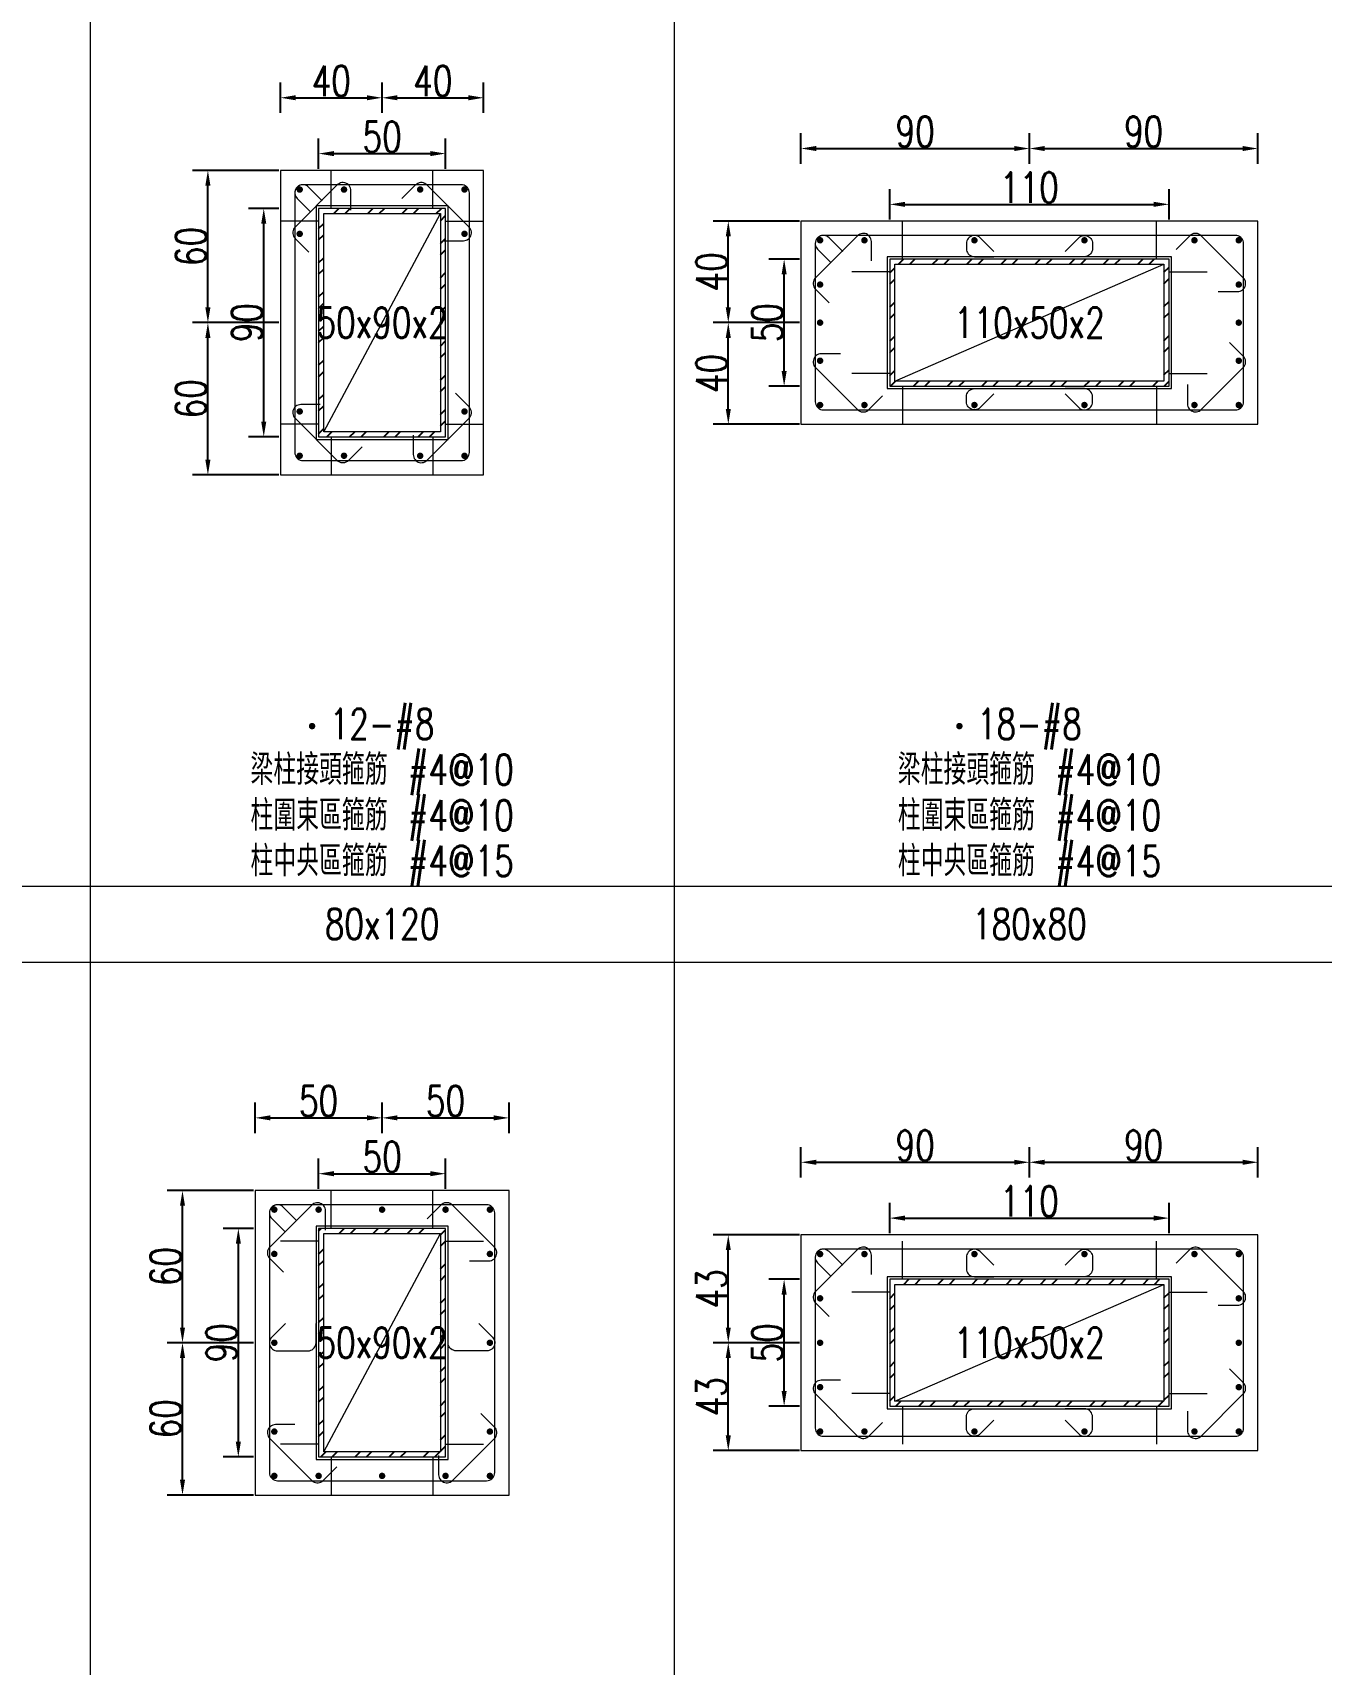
# Model space of a CAD drawing. Header units: millimetres. Extents: x 0 to 3905, y 0 to 8880.
# Drawn here: x 1427 to 1935, y 7763 to 8406 of the extents above; entities that cross this region are included whole.
import ezdxf
from ezdxf.enums import TextEntityAlignment as Align

# ---------------------------------------------------------------- set-up
doc = ezdxf.new("R2010")
doc.units = ezdxf.units.MM
doc.layers.get('DEFPOINTS').update_dxf_attribs({"color": 3})
for name, color, linetype in [('Hatch線', 6, 'Continuous'), ('主筋斷面', 2, 'Continuous'), ('文字-主筋根數', 7, 'Continuous'), ('文字-剪力筋 中央區', 7, 'Continuous'), ('文字-剪力筋-BC', 7, 'Continuous'), ('文字-剪力筋-圍束區', 7, 'Continuous'), ('文字-斷面尺寸', 7, 'Continuous'), ('文字-輔助字', 7, 'Continuous'), ('柱斷面線', 4, 'Continuous'), ('標註字', 4, 'Continuous'), ('箍筋線', 1, 'Continuous'), ('網格線', 7, 'Continuous'), ('鋼柱', 11, 'Continuous')]:
    doc.layers.add(name, color=color, linetype=linetype)
doc.styles.add('note', font='txt.shx', dxfattribs={"width": 0.75, "height": 12})
doc.styles.add('txt', font='txt.shx', dxfattribs={"height": 0.2, "bigfont": 'chineset.shx'})
doc.dimstyles.new('RCAD_DIM', dxfattribs={"dimtxt": 12, "dimasz": 6, "dimexe": 6, "dimexo": 0.625, "dimtad": 1, "dimdec": 0, "dimdsep": 46, "dimtxsty": 'note', "dimcen": 2.5, "dimclrd": 256, "dimclre": 256, "dimclrt": 256, "dimadec": 0, "dimazin": 0, "dimtfac": 1, "dimtmove": 0, "dimatfit": 3, "dimfxl": 0, "dimtolj": 1, "dimarcsym": 0})

# ---------------------------------------------------------------- blocks, each defined once
blk = doc.blocks.new('*D924')
at = {"layer": 'DEFPOINTS', "color": 0}
for p in [(1590, 7956.625), (1540, 7950), (1590, 7950)]:
    blk.add_point(p, dxfattribs=at)
at = {"layer": '標註字', "lineweight": -2}
for p, q in [((1540, 7950.625), (1540, 7962.625)), ((1590, 7950.625), (1590, 7962.625)), ((1546, 7956.625), (1584, 7956.625))]:
    blk.add_line(p, q, dxfattribs=at)
at = {"layer": '標註字'}
for points in [[(1546, 7957.625), (1546, 7955.625), (1540, 7956.625)], [(1584, 7955.625), (1584, 7957.625), (1590, 7956.625)]]:
    blk.add_solid(points, dxfattribs=at)
at = {"layer": '標註字', "insert": (1565, 7963.25), "char_height": 12, "attachment_point": 5, "style": 'note'}
blk.add_mtext('\\A1;50', dxfattribs=at)
blk = doc.blocks.new('*D925')
at = {"layer": 'DEFPOINTS', "color": 0}
for p in [(1508.375, 7935), (1515, 7935), (1515, 7845)]:
    blk.add_point(p, dxfattribs=at)
at = {"layer": '標註字', "lineweight": -2}
for p, q in [((1514.375, 7935), (1502.375, 7935)), ((1508.375, 7851), (1508.375, 7929)), ((1514.375, 7845), (1502.375, 7845))]:
    blk.add_line(p, q, dxfattribs=at)
at = {"layer": '標註字'}
for points in [[(1509.375, 7929), (1507.375, 7929), (1508.375, 7935)], [(1507.375, 7851), (1509.375, 7851), (1508.375, 7845)]]:
    blk.add_solid(points, dxfattribs=at)
at = {"layer": '標註字', "insert": (1501.75, 7890), "char_height": 12, "attachment_point": 5, "rotation": 90, "style": 'note'}
blk.add_mtext('\\A1;90', dxfattribs=at)
blk = doc.blocks.new('*D926')
at = {"layer": 'DEFPOINTS', "color": 0}
for p in [(1565, 7978.625), (1515, 7972), (1565, 7972)]:
    blk.add_point(p, dxfattribs=at)
at = {"layer": '標註字', "lineweight": -2}
for p, q in [((1515, 7972.625), (1515, 7984.625)), ((1565, 7972.625), (1565, 7984.625)), ((1521, 7978.625), (1559, 7978.625))]:
    blk.add_line(p, q, dxfattribs=at)
at = {"layer": '標註字'}
for points in [[(1521, 7979.625), (1521, 7977.625), (1515, 7978.625)], [(1559, 7977.625), (1559, 7979.625), (1565, 7978.625)]]:
    blk.add_solid(points, dxfattribs=at)
at = {"layer": '標註字', "insert": (1540, 7985.25), "char_height": 12, "attachment_point": 5, "style": 'note'}
blk.add_mtext('\\A1;50', dxfattribs=at)
blk = doc.blocks.new('*D927')
at = {"layer": 'DEFPOINTS', "color": 0}
for p in [(1615, 7978.625), (1565, 7972), (1615, 7972)]:
    blk.add_point(p, dxfattribs=at)
at = {"layer": '標註字', "lineweight": -2}
for p, q in [((1565, 7972.625), (1565, 7984.625)), ((1615, 7972.625), (1615, 7984.625)), ((1571, 7978.625), (1609, 7978.625))]:
    blk.add_line(p, q, dxfattribs=at)
at = {"layer": '標註字'}
for points in [[(1571, 7979.625), (1571, 7977.625), (1565, 7978.625)], [(1609, 7977.625), (1609, 7979.625), (1615, 7978.625)]]:
    blk.add_solid(points, dxfattribs=at)
at = {"layer": '標註字', "insert": (1590, 7985.25), "char_height": 12, "attachment_point": 5, "style": 'note'}
blk.add_mtext('\\A1;50', dxfattribs=at)
blk = doc.blocks.new('*D928')
at = {"layer": 'DEFPOINTS', "color": 0}
for p in [(1486.375, 7890), (1515, 7890), (1515, 7830)]:
    blk.add_point(p, dxfattribs=at)
at = {"layer": '標註字', "lineweight": -2}
for p, q in [((1514.375, 7890), (1480.375, 7890)), ((1486.375, 7836), (1486.375, 7884)), ((1514.375, 7830), (1480.375, 7830))]:
    blk.add_line(p, q, dxfattribs=at)
at = {"layer": '標註字'}
for points in [[(1487.375, 7884), (1485.375, 7884), (1486.375, 7890)], [(1485.375, 7836), (1487.375, 7836), (1486.375, 7830)]]:
    blk.add_solid(points, dxfattribs=at)
at = {"layer": '標註字', "insert": (1479.75, 7860), "char_height": 12, "attachment_point": 5, "rotation": 90, "style": 'note'}
blk.add_mtext('\\A1;60', dxfattribs=at)
blk = doc.blocks.new('*D929')
at = {"layer": 'DEFPOINTS', "color": 0}
for p in [(1486.375, 7950), (1515, 7950), (1515, 7890)]:
    blk.add_point(p, dxfattribs=at)
at = {"layer": '標註字', "lineweight": -2}
for p, q in [((1514.375, 7950), (1480.375, 7950)), ((1486.375, 7896), (1486.375, 7944)), ((1514.375, 7890), (1480.375, 7890))]:
    blk.add_line(p, q, dxfattribs=at)
at = {"layer": '標註字'}
for points in [[(1487.375, 7944), (1485.375, 7944), (1486.375, 7950)], [(1485.375, 7896), (1487.375, 7896), (1486.375, 7890)]]:
    blk.add_solid(points, dxfattribs=at)
at = {"layer": '標註字', "insert": (1479.75, 7920), "char_height": 12, "attachment_point": 5, "rotation": 90, "style": 'note'}
blk.add_mtext('\\A1;60', dxfattribs=at)
blk = doc.blocks.new('Circle_Filled')
at = {"const_width": 0.5}
blk.add_lwpolyline([(-0.25, 0, 1), (0.25, 0, 1)], format="xyb", close=True, dxfattribs=at)
blk = doc.blocks.new('*D930')
at = {"layer": 'DEFPOINTS', "color": 0}
for p in [(1590, 8358.625), (1540, 8352), (1590, 8352)]:
    blk.add_point(p, dxfattribs=at)
at = {"layer": '標註字', "lineweight": -2}
for p, q in [((1540, 8352.625), (1540, 8364.625)), ((1590, 8352.625), (1590, 8364.625)), ((1546, 8358.625), (1584, 8358.625))]:
    blk.add_line(p, q, dxfattribs=at)
at = {"layer": '標註字'}
for points in [[(1546, 8359.625), (1546, 8357.625), (1540, 8358.625)], [(1584, 8357.625), (1584, 8359.625), (1590, 8358.625)]]:
    blk.add_solid(points, dxfattribs=at)
at = {"layer": '標註字', "insert": (1565, 8365.25), "char_height": 12, "attachment_point": 5, "style": 'note'}
blk.add_mtext('\\A1;50', dxfattribs=at)
blk = doc.blocks.new('*D931')
at = {"layer": 'DEFPOINTS', "color": 0}
for p in [(1518.375, 8337), (1525, 8337), (1525, 8247)]:
    blk.add_point(p, dxfattribs=at)
at = {"layer": '標註字', "lineweight": -2}
for p, q in [((1524.375, 8337), (1512.375, 8337)), ((1518.375, 8253), (1518.375, 8331)), ((1524.375, 8247), (1512.375, 8247))]:
    blk.add_line(p, q, dxfattribs=at)
at = {"layer": '標註字'}
for points in [[(1519.375, 8331), (1517.375, 8331), (1518.375, 8337)], [(1517.375, 8253), (1519.375, 8253), (1518.375, 8247)]]:
    blk.add_solid(points, dxfattribs=at)
at = {"layer": '標註字', "insert": (1511.75, 8292), "char_height": 12, "attachment_point": 5, "rotation": 90, "style": 'note'}
blk.add_mtext('\\A1;90', dxfattribs=at)
blk = doc.blocks.new('*D932')
at = {"layer": 'DEFPOINTS', "color": 0}
for p in [(1565, 8380.625), (1525, 8374), (1565, 8374)]:
    blk.add_point(p, dxfattribs=at)
at = {"layer": '標註字', "lineweight": -2}
for p, q in [((1525, 8374.625), (1525, 8386.625)), ((1565, 8374.625), (1565, 8386.625)), ((1531, 8380.625), (1559, 8380.625))]:
    blk.add_line(p, q, dxfattribs=at)
at = {"layer": '標註字'}
for points in [[(1531, 8381.625), (1531, 8379.625), (1525, 8380.625)], [(1559, 8379.625), (1559, 8381.625), (1565, 8380.625)]]:
    blk.add_solid(points, dxfattribs=at)
at = {"layer": '標註字', "insert": (1545, 8387.25), "char_height": 12, "attachment_point": 5, "style": 'note'}
blk.add_mtext('\\A1;40', dxfattribs=at)
blk = doc.blocks.new('*D933')
at = {"layer": 'DEFPOINTS', "color": 0}
for p in [(1605, 8380.625), (1565, 8374), (1605, 8374)]:
    blk.add_point(p, dxfattribs=at)
at = {"layer": '標註字', "lineweight": -2}
for p, q in [((1565, 8374.625), (1565, 8386.625)), ((1605, 8374.625), (1605, 8386.625)), ((1571, 8380.625), (1599, 8380.625))]:
    blk.add_line(p, q, dxfattribs=at)
at = {"layer": '標註字'}
for points in [[(1571, 8381.625), (1571, 8379.625), (1565, 8380.625)], [(1599, 8379.625), (1599, 8381.625), (1605, 8380.625)]]:
    blk.add_solid(points, dxfattribs=at)
at = {"layer": '標註字', "insert": (1585, 8387.25), "char_height": 12, "attachment_point": 5, "style": 'note'}
blk.add_mtext('\\A1;40', dxfattribs=at)
blk = doc.blocks.new('*D934')
at = {"layer": 'DEFPOINTS', "color": 0}
for p in [(1496.375, 8292), (1525, 8292), (1525, 8232)]:
    blk.add_point(p, dxfattribs=at)
at = {"layer": '標註字', "lineweight": -2}
for p, q in [((1524.375, 8292), (1490.375, 8292)), ((1496.375, 8238), (1496.375, 8286)), ((1524.375, 8232), (1490.375, 8232))]:
    blk.add_line(p, q, dxfattribs=at)
at = {"layer": '標註字'}
for points in [[(1497.375, 8286), (1495.375, 8286), (1496.375, 8292)], [(1495.375, 8238), (1497.375, 8238), (1496.375, 8232)]]:
    blk.add_solid(points, dxfattribs=at)
at = {"layer": '標註字', "insert": (1489.75, 8262), "char_height": 12, "attachment_point": 5, "rotation": 90, "style": 'note'}
blk.add_mtext('\\A1;60', dxfattribs=at)
blk = doc.blocks.new('*D935')
at = {"layer": 'DEFPOINTS', "color": 0}
for p in [(1496.375, 8352), (1525, 8352), (1525, 8292)]:
    blk.add_point(p, dxfattribs=at)
at = {"layer": '標註字', "lineweight": -2}
for p, q in [((1524.375, 8352), (1490.375, 8352)), ((1496.375, 8298), (1496.375, 8346)), ((1524.375, 8292), (1490.375, 8292))]:
    blk.add_line(p, q, dxfattribs=at)
at = {"layer": '標註字'}
for points in [[(1497.375, 8346), (1495.375, 8346), (1496.375, 8352)], [(1495.375, 8298), (1497.375, 8298), (1496.375, 8292)]]:
    blk.add_solid(points, dxfattribs=at)
at = {"layer": '標註字', "insert": (1489.75, 8322), "char_height": 12, "attachment_point": 5, "rotation": 90, "style": 'note'}
blk.add_mtext('\\A1;60', dxfattribs=at)
blk = doc.blocks.new('*D1056')
at = {"layer": 'DEFPOINTS', "color": 0}
for p in [(1875, 7939.125), (1765, 7932.5), (1875, 7932.5)]:
    blk.add_point(p, dxfattribs=at)
at = {"layer": '標註字', "lineweight": -2}
for p, q in [((1765, 7933.125), (1765, 7945.125)), ((1875, 7933.125), (1875, 7945.125)), ((1771, 7939.125), (1869, 7939.125))]:
    blk.add_line(p, q, dxfattribs=at)
at = {"layer": '標註字'}
for points in [[(1771, 7940.125), (1771, 7938.125), (1765, 7939.125)], [(1869, 7938.125), (1869, 7940.125), (1875, 7939.125)]]:
    blk.add_solid(points, dxfattribs=at)
at = {"layer": '標註字', "insert": (1820, 7945.75), "char_height": 12, "attachment_point": 5, "style": 'note'}
blk.add_mtext('\\A1;110', dxfattribs=at)
blk = doc.blocks.new('*D1057')
at = {"layer": 'DEFPOINTS', "color": 0}
for p in [(1723.375, 7915), (1730, 7915), (1730, 7865)]:
    blk.add_point(p, dxfattribs=at)
at = {"layer": '標註字', "lineweight": -2}
for p, q in [((1729.375, 7915), (1717.375, 7915)), ((1723.375, 7871), (1723.375, 7909)), ((1729.375, 7865), (1717.375, 7865))]:
    blk.add_line(p, q, dxfattribs=at)
at = {"layer": '標註字'}
for points in [[(1724.375, 7909), (1722.375, 7909), (1723.375, 7915)], [(1722.375, 7871), (1724.375, 7871), (1723.375, 7865)]]:
    blk.add_solid(points, dxfattribs=at)
at = {"layer": '標註字', "insert": (1716.75, 7890), "char_height": 12, "attachment_point": 5, "rotation": 90, "style": 'note'}
blk.add_mtext('\\A1;50', dxfattribs=at)
blk = doc.blocks.new('*D1058')
at = {"layer": 'DEFPOINTS', "color": 0}
for p in [(1820, 7961.125), (1730, 7954.5), (1820, 7954.5)]:
    blk.add_point(p, dxfattribs=at)
at = {"layer": '標註字', "lineweight": -2}
for p, q in [((1730, 7955.125), (1730, 7967.125)), ((1820, 7955.125), (1820, 7967.125)), ((1736, 7961.125), (1814, 7961.125))]:
    blk.add_line(p, q, dxfattribs=at)
at = {"layer": '標註字'}
for points in [[(1736, 7962.125), (1736, 7960.125), (1730, 7961.125)], [(1814, 7960.125), (1814, 7962.125), (1820, 7961.125)]]:
    blk.add_solid(points, dxfattribs=at)
at = {"layer": '標註字', "insert": (1775, 7967.75), "char_height": 12, "attachment_point": 5, "style": 'note'}
blk.add_mtext('\\A1;90', dxfattribs=at)
blk = doc.blocks.new('*D1059')
at = {"layer": 'DEFPOINTS', "color": 0}
for p in [(1910, 7961.125), (1820, 7954.5), (1910, 7954.5)]:
    blk.add_point(p, dxfattribs=at)
at = {"layer": '標註字', "lineweight": -2}
for p, q in [((1820, 7955.125), (1820, 7967.125)), ((1910, 7955.125), (1910, 7967.125)), ((1826, 7961.125), (1904, 7961.125))]:
    blk.add_line(p, q, dxfattribs=at)
at = {"layer": '標註字'}
for points in [[(1826, 7962.125), (1826, 7960.125), (1820, 7961.125)], [(1904, 7960.125), (1904, 7962.125), (1910, 7961.125)]]:
    blk.add_solid(points, dxfattribs=at)
at = {"layer": '標註字', "insert": (1865, 7967.75), "char_height": 12, "attachment_point": 5, "style": 'note'}
blk.add_mtext('\\A1;90', dxfattribs=at)
blk = doc.blocks.new('*D1060')
at = {"layer": 'DEFPOINTS', "color": 0}
for p in [(1701.375, 7890), (1730, 7890), (1730, 7847.5)]:
    blk.add_point(p, dxfattribs=at)
at = {"layer": '標註字', "lineweight": -2}
for p, q in [((1729.375, 7890), (1695.375, 7890)), ((1701.375, 7853.5), (1701.375, 7884)), ((1729.375, 7847.5), (1695.375, 7847.5))]:
    blk.add_line(p, q, dxfattribs=at)
at = {"layer": '標註字'}
for points in [[(1702.375, 7884), (1700.375, 7884), (1701.375, 7890)], [(1700.375, 7853.5), (1702.375, 7853.5), (1701.375, 7847.5)]]:
    blk.add_solid(points, dxfattribs=at)
at = {"layer": '標註字', "insert": (1694.75, 7868.75), "char_height": 12, "attachment_point": 5, "rotation": 90, "style": 'note'}
blk.add_mtext('\\A1;43', dxfattribs=at)
blk = doc.blocks.new('*D1061')
at = {"layer": 'DEFPOINTS', "color": 0}
for p in [(1701.375, 7932.5), (1730, 7932.5), (1730, 7890)]:
    blk.add_point(p, dxfattribs=at)
at = {"layer": '標註字', "lineweight": -2}
for p, q in [((1729.375, 7932.5), (1695.375, 7932.5)), ((1701.375, 7896), (1701.375, 7926.5)), ((1729.375, 7890), (1695.375, 7890))]:
    blk.add_line(p, q, dxfattribs=at)
at = {"layer": '標註字'}
for points in [[(1702.375, 7926.5), (1700.375, 7926.5), (1701.375, 7932.5)], [(1700.375, 7896), (1702.375, 7896), (1701.375, 7890)]]:
    blk.add_solid(points, dxfattribs=at)
at = {"layer": '標註字', "insert": (1694.75, 7911.25), "char_height": 12, "attachment_point": 5, "rotation": 90, "style": 'note'}
blk.add_mtext('\\A1;43', dxfattribs=at)
blk = doc.blocks.new('*D1062')
at = {"layer": 'DEFPOINTS', "color": 0}
for p in [(1875, 8338.625), (1765, 8332), (1875, 8332)]:
    blk.add_point(p, dxfattribs=at)
at = {"layer": '標註字', "lineweight": -2}
for p, q in [((1765, 8332.625), (1765, 8344.625)), ((1875, 8332.625), (1875, 8344.625)), ((1771, 8338.625), (1869, 8338.625))]:
    blk.add_line(p, q, dxfattribs=at)
at = {"layer": '標註字'}
for points in [[(1771, 8339.625), (1771, 8337.625), (1765, 8338.625)], [(1869, 8337.625), (1869, 8339.625), (1875, 8338.625)]]:
    blk.add_solid(points, dxfattribs=at)
at = {"layer": '標註字', "insert": (1820, 8345.25), "char_height": 12, "attachment_point": 5, "style": 'note'}
blk.add_mtext('\\A1;110', dxfattribs=at)
blk = doc.blocks.new('*D1063')
at = {"layer": 'DEFPOINTS', "color": 0}
for p in [(1723.375, 8317), (1730, 8317), (1730, 8267)]:
    blk.add_point(p, dxfattribs=at)
at = {"layer": '標註字', "lineweight": -2}
for p, q in [((1729.375, 8317), (1717.375, 8317)), ((1723.375, 8273), (1723.375, 8311)), ((1729.375, 8267), (1717.375, 8267))]:
    blk.add_line(p, q, dxfattribs=at)
at = {"layer": '標註字'}
for points in [[(1724.375, 8311), (1722.375, 8311), (1723.375, 8317)], [(1722.375, 8273), (1724.375, 8273), (1723.375, 8267)]]:
    blk.add_solid(points, dxfattribs=at)
at = {"layer": '標註字', "insert": (1716.75, 8292), "char_height": 12, "attachment_point": 5, "rotation": 90, "style": 'note'}
blk.add_mtext('\\A1;50', dxfattribs=at)
blk = doc.blocks.new('*D1064')
at = {"layer": 'DEFPOINTS', "color": 0}
for p in [(1820, 8360.625), (1730, 8354), (1820, 8354)]:
    blk.add_point(p, dxfattribs=at)
at = {"layer": '標註字', "lineweight": -2}
for p, q in [((1730, 8354.625), (1730, 8366.625)), ((1820, 8354.625), (1820, 8366.625)), ((1736, 8360.625), (1814, 8360.625))]:
    blk.add_line(p, q, dxfattribs=at)
at = {"layer": '標註字'}
for points in [[(1736, 8361.625), (1736, 8359.625), (1730, 8360.625)], [(1814, 8359.625), (1814, 8361.625), (1820, 8360.625)]]:
    blk.add_solid(points, dxfattribs=at)
at = {"layer": '標註字', "insert": (1775, 8367.25), "char_height": 12, "attachment_point": 5, "style": 'note'}
blk.add_mtext('\\A1;90', dxfattribs=at)
blk = doc.blocks.new('*D1065')
at = {"layer": 'DEFPOINTS', "color": 0}
for p in [(1910, 8360.625), (1820, 8354), (1910, 8354)]:
    blk.add_point(p, dxfattribs=at)
at = {"layer": '標註字', "lineweight": -2}
for p, q in [((1820, 8354.625), (1820, 8366.625)), ((1910, 8354.625), (1910, 8366.625)), ((1826, 8360.625), (1904, 8360.625))]:
    blk.add_line(p, q, dxfattribs=at)
at = {"layer": '標註字'}
for points in [[(1826, 8361.625), (1826, 8359.625), (1820, 8360.625)], [(1904, 8359.625), (1904, 8361.625), (1910, 8360.625)]]:
    blk.add_solid(points, dxfattribs=at)
at = {"layer": '標註字', "insert": (1865, 8367.25), "char_height": 12, "attachment_point": 5, "style": 'note'}
blk.add_mtext('\\A1;90', dxfattribs=at)
blk = doc.blocks.new('*D1066')
at = {"layer": 'DEFPOINTS', "color": 0}
for p in [(1701.375, 8292), (1730, 8292), (1730, 8252)]:
    blk.add_point(p, dxfattribs=at)
at = {"layer": '標註字', "lineweight": -2}
for p, q in [((1729.375, 8292), (1695.375, 8292)), ((1701.375, 8258), (1701.375, 8286)), ((1729.375, 8252), (1695.375, 8252))]:
    blk.add_line(p, q, dxfattribs=at)
at = {"layer": '標註字'}
for points in [[(1702.375, 8286), (1700.375, 8286), (1701.375, 8292)], [(1700.375, 8258), (1702.375, 8258), (1701.375, 8252)]]:
    blk.add_solid(points, dxfattribs=at)
at = {"layer": '標註字', "insert": (1694.75, 8272), "char_height": 12, "attachment_point": 5, "rotation": 90, "style": 'note'}
blk.add_mtext('\\A1;40', dxfattribs=at)
blk = doc.blocks.new('*D1067')
at = {"layer": 'DEFPOINTS', "color": 0}
for p in [(1701.375, 8332), (1730, 8332), (1730, 8292)]:
    blk.add_point(p, dxfattribs=at)
at = {"layer": '標註字', "lineweight": -2}
for p, q in [((1729.375, 8332), (1695.375, 8332)), ((1701.375, 8298), (1701.375, 8326)), ((1729.375, 8292), (1695.375, 8292))]:
    blk.add_line(p, q, dxfattribs=at)
at = {"layer": '標註字'}
for points in [[(1702.375, 8326), (1700.375, 8326), (1701.375, 8332)], [(1700.375, 8298), (1702.375, 8298), (1701.375, 8292)]]:
    blk.add_solid(points, dxfattribs=at)
at = {"layer": '標註字', "insert": (1694.75, 8312), "char_height": 12, "attachment_point": 5, "rotation": 90, "style": 'note'}
blk.add_mtext('\\A1;40', dxfattribs=at)

msp = doc.modelspace()

# ---------------------------------------------------------------- hatches: boundary and pattern name
at = {"layer": 'Hatch線'}
h = msp.add_hatch(dxfattribs=at)
h.set_pattern_fill('ANSI32', color=256, style=0)
h.paths.add_polyline_path([(1540, 8247), (1590, 8247), (1590, 8337), (1540, 8337)], flags=17)
h.paths.add_polyline_path([(1542, 8249), (1542, 8335), (1588, 8335), (1588, 8249)])
h = msp.add_hatch(dxfattribs=at)
h.set_pattern_fill('ANSI32', color=256, style=0)
h.paths.add_polyline_path([(1765, 8267), (1875, 8267), (1875, 8317), (1765, 8317)], flags=17)
h.paths.add_polyline_path([(1767, 8269), (1767, 8315), (1873, 8315), (1873, 8269)])
h = msp.add_hatch(dxfattribs=at)
h.set_pattern_fill('ANSI32', color=256, style=0)
h.paths.add_polyline_path([(1540, 7845), (1590, 7845), (1590, 7935), (1540, 7935)], flags=17)
h.paths.add_polyline_path([(1542, 7847), (1542, 7933), (1588, 7933), (1588, 7847)])
h = msp.add_hatch(dxfattribs=at)
h.set_pattern_fill('ANSI32', color=256, style=0)
h.paths.add_polyline_path([(1765, 7865), (1875, 7865), (1875, 7915), (1765, 7915)], flags=17)
h.paths.add_polyline_path([(1767, 7867), (1767, 7913), (1873, 7913), (1873, 7867)])

# ---------------------------------------------------------------- linework, layer by layer
at = {"layer": 'DEFPOINTS', "lineweight": 5}
for points in [[(1545, 8337), (1545, 8352)], [(1585, 8337), (1585, 8352)], [(1540, 8246), (1591, 8246), (1591, 8338), (1539, 8338), (1539, 8246), (1540, 8246)], [(1542, 8249), (1588, 8335)], [(1540, 8332), (1525, 8332)], [(1590, 8332), (1605, 8332)], [(1770, 8317), (1770, 8332)], [(1870, 8317), (1870, 8332)], [(1765, 8266), (1876, 8266), (1876, 8318), (1764, 8318), (1764, 8266), (1765, 8266)], [(1767, 8269), (1873, 8315)], [(1765, 8312), (1750, 8312)], [(1875, 8312), (1890, 8312)], [(1765, 8272), (1750, 8272)], [(1875, 8272), (1890, 8272)], [(1770, 8267), (1770, 8252)], [(1870, 8267), (1870, 8252)], [(1540, 8252), (1525, 8252)], [(1590, 8252), (1605, 8252)], [(1545, 8247), (1545, 8232)], [(1585, 8247), (1585, 8232)], [(1545, 7935), (1545, 7950)], [(1585, 7935), (1585, 7950)], [(1540, 7844), (1591, 7844), (1591, 7936), (1539, 7936), (1539, 7844), (1540, 7844)], [(1540, 7930), (1525, 7930)], [(1542, 7847), (1588, 7933)], [(1590, 7930), (1605, 7930)], [(1770, 7915), (1770, 7930)], [(1870, 7915), (1870, 7930)], [(1765, 7864), (1876, 7864), (1876, 7916), (1764, 7916), (1764, 7864), (1765, 7864)], [(1765, 7910), (1750, 7910)], [(1767, 7867), (1873, 7913)], [(1875, 7910), (1890, 7910)], [(1765, 7870), (1750, 7870)], [(1770, 7865), (1770, 7850)], [(1870, 7865), (1870, 7850)], [(1875, 7870), (1890, 7870)], [(1540, 7850), (1525, 7850)], [(1545, 7845), (1545, 7830)], [(1585, 7845), (1585, 7830)], [(1590, 7850), (1605, 7850)]]:
    msp.add_lwpolyline(points, dxfattribs=at)
at = {"layer": '柱斷面線', "lineweight": 5}
for points in [[(1525, 8232), (1605, 8232), (1605, 8352), (1525, 8352), (1525, 8232)], [(1730, 8252), (1910, 8252), (1910, 8332), (1730, 8332), (1730, 8252)], [(1515, 7830), (1615, 7830), (1615, 7950), (1515, 7950), (1515, 7830)], [(1730, 7847.5), (1910, 7847.5), (1910, 7932.5), (1730, 7932.5), (1730, 7847.5)]]:
    msp.add_lwpolyline(points, dxfattribs=at)
at = {"layer": '箍筋線', "lineweight": 5}
for points in [[(1552.73, 8336.39), (1552.73, 8344.01), (1552.68, 8344.54), (1552.55, 8345.06), (1552.33, 8345.55), (1552.03, 8345.99), (1551.67, 8346.38), (1551.24, 8346.7), (1550.77, 8346.94), (1550.26, 8347.11), (1549.73, 8347.18), (1549.2, 8347.17), (1548.67, 8347.06), (1548.17, 8346.87), (1547.71, 8346.6), (1547.31, 8346.26), (1530.74, 8329.69), (1530.39, 8329.27), (1530.11, 8328.79), (1529.92, 8328.27), (1529.83, 8327.73), (1529.83, 8327.17), (1529.92, 8326.63), (1530.11, 8326.11), (1530.39, 8325.63), (1530.74, 8325.2), (1536.13, 8319.82)], [(1589.39, 8324.27), (1597.01, 8324.27), (1597.54, 8324.32), (1598.06, 8324.45), (1598.55, 8324.67), (1598.99, 8324.97), (1599.38, 8325.33), (1599.7, 8325.76), (1599.94, 8326.23), (1600.11, 8326.74), (1600.18, 8327.27), (1600.17, 8327.8), (1600.06, 8328.33), (1599.87, 8328.83), (1599.6, 8329.29), (1599.26, 8329.69), (1582.69, 8346.26), (1582.27, 8346.61), (1581.79, 8346.89), (1581.27, 8347.08), (1580.73, 8347.17), (1580.17, 8347.17), (1579.63, 8347.08), (1579.11, 8346.89), (1578.63, 8346.61), (1578.2, 8346.26), (1572.82, 8340.87)], [(1541.44, 8340.05), (1536.06, 8345.44), (1535.65, 8345.78), (1535.19, 8346.05), (1534.69, 8346.24), (1534.17, 8346.35), (1533.63, 8346.36), (1533.1, 8346.29), (1532.59, 8346.12), (1532.12, 8345.88), (1531.69, 8345.56), (1531.33, 8345.17), (1531.03, 8344.73), (1530.81, 8344.24), (1530.68, 8343.72), (1530.63, 8343.19), (1530.63, 8240.81), (1530.68, 8240.26), (1530.83, 8239.72), (1531.06, 8239.22), (1531.38, 8238.77), (1531.77, 8238.38), (1532.22, 8238.06), (1532.72, 8237.83), (1533.26, 8237.68), (1533.81, 8237.63), (1596.19, 8237.63), (1596.74, 8237.68), (1597.28, 8237.83), (1597.78, 8238.06), (1598.23, 8238.38), (1598.62, 8238.77), (1598.94, 8239.22), (1599.17, 8239.72), (1599.32, 8240.26), (1599.37, 8240.81), (1599.37, 8343.19), (1599.32, 8343.74), (1599.17, 8344.28), (1598.94, 8344.78), (1598.62, 8345.23), (1598.23, 8345.62), (1597.78, 8345.94), (1597.28, 8346.17), (1596.74, 8346.32), (1596.19, 8346.37), (1533.81, 8346.37), (1533.28, 8346.32), (1532.76, 8346.19), (1532.27, 8345.97), (1531.83, 8345.67), (1531.44, 8345.31), (1531.12, 8344.88), (1530.88, 8344.41), (1530.71, 8343.9), (1530.64, 8343.37), (1530.65, 8342.83), (1530.76, 8342.31), (1530.95, 8341.81), (1531.22, 8341.35), (1531.56, 8340.94), (1536.95, 8335.56)], [(1757.73, 8316.39), (1757.73, 8324.01), (1757.68, 8324.54), (1757.55, 8325.06), (1757.33, 8325.55), (1757.03, 8325.99), (1756.67, 8326.38), (1756.24, 8326.7), (1755.77, 8326.94), (1755.26, 8327.11), (1754.73, 8327.18), (1754.2, 8327.17), (1753.67, 8327.06), (1753.17, 8326.87), (1752.71, 8326.6), (1752.31, 8326.26), (1735.74, 8309.69), (1735.39, 8309.27), (1735.11, 8308.79), (1734.92, 8308.27), (1734.83, 8307.73), (1734.83, 8307.17), (1734.92, 8306.63), (1735.11, 8306.11), (1735.39, 8305.63), (1735.74, 8305.2), (1741.13, 8299.82)], [(1746.44, 8320.05), (1741.06, 8325.44), (1740.65, 8325.78), (1740.19, 8326.05), (1739.69, 8326.24), (1739.17, 8326.35), (1738.63, 8326.36), (1738.1, 8326.29), (1737.59, 8326.12), (1737.12, 8325.88), (1736.69, 8325.56), (1736.33, 8325.17), (1736.03, 8324.73), (1735.81, 8324.24), (1735.68, 8323.72), (1735.64, 8323.19), (1735.64, 8260.81), (1735.68, 8260.26), (1735.83, 8259.72), (1736.06, 8259.22), (1736.38, 8258.77), (1736.77, 8258.38), (1737.22, 8258.06), (1737.72, 8257.83), (1738.26, 8257.68), (1738.81, 8257.63), (1901.19, 8257.63), (1901.74, 8257.68), (1902.28, 8257.83), (1902.78, 8258.06), (1903.23, 8258.38), (1903.62, 8258.77), (1903.94, 8259.22), (1904.17, 8259.72), (1904.32, 8260.26), (1904.36, 8260.81), (1904.36, 8323.19), (1904.32, 8323.74), (1904.17, 8324.28), (1903.94, 8324.78), (1903.62, 8325.23), (1903.23, 8325.62), (1902.78, 8325.94), (1902.28, 8326.17), (1901.74, 8326.32), (1901.19, 8326.37), (1738.81, 8326.37), (1738.28, 8326.32), (1737.76, 8326.19), (1737.27, 8325.97), (1736.83, 8325.67), (1736.44, 8325.31), (1736.12, 8324.88), (1735.88, 8324.41), (1735.71, 8323.9), (1735.64, 8323.37), (1735.65, 8322.83), (1735.76, 8322.31), (1735.95, 8321.81), (1736.22, 8321.35), (1736.56, 8320.94), (1741.95, 8315.56)], [(1805.97, 8320.05), (1800.58, 8325.44), (1800.17, 8325.78), (1799.71, 8326.05), (1799.21, 8326.24), (1798.69, 8326.35), (1798.16, 8326.36), (1797.63, 8326.29), (1797.12, 8326.12), (1796.64, 8325.88), (1796.22, 8325.56), (1795.85, 8325.17), (1795.55, 8324.73), (1795.34, 8324.24), (1795.2, 8323.72), (1795.16, 8323.19), (1795.16, 8321.17), (1795.21, 8320.62), (1795.35, 8320.09), (1795.58, 8319.59), (1795.9, 8319.13), (1796.29, 8318.74), (1796.75, 8318.43), (1797.25, 8318.19), (1797.78, 8318.05), (1798.33, 8318), (1805.95, 8318)], [(1834.03, 8320.05), (1839.42, 8325.44), (1839.83, 8325.78), (1840.29, 8326.05), (1840.79, 8326.24), (1841.31, 8326.35), (1841.84, 8326.36), (1842.37, 8326.29), (1842.88, 8326.12), (1843.36, 8325.88), (1843.78, 8325.56), (1844.15, 8325.17), (1844.45, 8324.73), (1844.66, 8324.24), (1844.8, 8323.72), (1844.84, 8323.19), (1844.84, 8321.17), (1844.79, 8320.62), (1844.65, 8320.09), (1844.42, 8319.59), (1844.1, 8319.13), (1843.71, 8318.74), (1843.25, 8318.43), (1842.75, 8318.19), (1842.22, 8318.05), (1841.67, 8318), (1834.05, 8318)], [(1894.39, 8304.27), (1902.01, 8304.27), (1902.54, 8304.32), (1903.06, 8304.45), (1903.55, 8304.67), (1903.99, 8304.97), (1904.38, 8305.33), (1904.7, 8305.76), (1904.94, 8306.23), (1905.11, 8306.74), (1905.18, 8307.27), (1905.17, 8307.8), (1905.06, 8308.33), (1904.87, 8308.83), (1904.6, 8309.29), (1904.26, 8309.69), (1887.69, 8326.26), (1887.27, 8326.61), (1886.79, 8326.89), (1886.27, 8327.08), (1885.73, 8327.17), (1885.17, 8327.17), (1884.63, 8327.08), (1884.11, 8326.89), (1883.63, 8326.61), (1883.2, 8326.26), (1877.82, 8320.87)], [(1882.27, 8267.61), (1882.27, 8259.99), (1882.32, 8259.46), (1882.45, 8258.94), (1882.67, 8258.45), (1882.97, 8258.01), (1883.33, 8257.62), (1883.76, 8257.3), (1884.23, 8257.06), (1884.74, 8256.89), (1885.27, 8256.82), (1885.8, 8256.83), (1886.33, 8256.94), (1886.83, 8257.13), (1887.29, 8257.4), (1887.69, 8257.74), (1904.26, 8274.31), (1904.61, 8274.73), (1904.89, 8275.21), (1905.08, 8275.73), (1905.17, 8276.27), (1905.17, 8276.83), (1905.08, 8277.37), (1904.89, 8277.89), (1904.61, 8278.37), (1904.26, 8278.8), (1898.87, 8284.18)], [(1745.61, 8279.73), (1737.99, 8279.73), (1737.46, 8279.68), (1736.94, 8279.55), (1736.45, 8279.33), (1736.01, 8279.03), (1735.62, 8278.67), (1735.3, 8278.24), (1735.06, 8277.77), (1734.89, 8277.26), (1734.82, 8276.73), (1734.83, 8276.2), (1734.94, 8275.67), (1735.13, 8275.17), (1735.4, 8274.71), (1735.74, 8274.31), (1752.31, 8257.74), (1752.73, 8257.39), (1753.21, 8257.11), (1753.73, 8256.92), (1754.27, 8256.83), (1754.83, 8256.83), (1755.37, 8256.92), (1755.89, 8257.11), (1756.37, 8257.39), (1756.8, 8257.74), (1762.18, 8263.13)], [(1577.27, 8247.61), (1577.27, 8239.99), (1577.32, 8239.46), (1577.45, 8238.94), (1577.67, 8238.45), (1577.97, 8238.01), (1578.33, 8237.62), (1578.76, 8237.3), (1579.23, 8237.06), (1579.74, 8236.89), (1580.27, 8236.82), (1580.8, 8236.83), (1581.33, 8236.94), (1581.83, 8237.13), (1582.29, 8237.4), (1582.69, 8237.74), (1599.26, 8254.31), (1599.61, 8254.73), (1599.89, 8255.21), (1600.08, 8255.73), (1600.17, 8256.27), (1600.17, 8256.83), (1600.08, 8257.37), (1599.89, 8257.89), (1599.61, 8258.37), (1599.26, 8258.8), (1593.87, 8264.18)], [(1805.97, 8263.95), (1800.58, 8258.56), (1800.17, 8258.22), (1799.71, 8257.95), (1799.21, 8257.76), (1798.69, 8257.65), (1798.16, 8257.64), (1797.63, 8257.71), (1797.12, 8257.88), (1796.64, 8258.12), (1796.22, 8258.44), (1795.85, 8258.83), (1795.55, 8259.27), (1795.34, 8259.76), (1795.2, 8260.28), (1795.16, 8260.81), (1795.16, 8262.83), (1795.21, 8263.38), (1795.35, 8263.91), (1795.58, 8264.41), (1795.9, 8264.87), (1796.29, 8265.26), (1796.75, 8265.57), (1797.25, 8265.81), (1797.78, 8265.95), (1798.33, 8266), (1805.95, 8266)], [(1834.03, 8263.95), (1839.42, 8258.56), (1839.83, 8258.22), (1840.29, 8257.95), (1840.79, 8257.76), (1841.31, 8257.65), (1841.84, 8257.64), (1842.37, 8257.71), (1842.88, 8257.88), (1843.36, 8258.12), (1843.78, 8258.44), (1844.15, 8258.83), (1844.45, 8259.27), (1844.66, 8259.76), (1844.8, 8260.28), (1844.84, 8260.81), (1844.84, 8262.83), (1844.79, 8263.38), (1844.65, 8263.91), (1844.42, 8264.41), (1844.1, 8264.87), (1843.71, 8265.26), (1843.25, 8265.57), (1842.75, 8265.81), (1842.22, 8265.95), (1841.67, 8266), (1834.05, 8266)], [(1540.61, 8259.73), (1532.99, 8259.73), (1532.46, 8259.68), (1531.94, 8259.55), (1531.45, 8259.33), (1531.01, 8259.03), (1530.62, 8258.67), (1530.3, 8258.24), (1530.06, 8257.77), (1529.89, 8257.26), (1529.82, 8256.73), (1529.83, 8256.2), (1529.94, 8255.67), (1530.13, 8255.17), (1530.4, 8254.71), (1530.74, 8254.31), (1547.31, 8237.74), (1547.73, 8237.39), (1548.21, 8237.11), (1548.73, 8236.92), (1549.27, 8236.83), (1549.83, 8236.83), (1550.37, 8236.92), (1550.89, 8237.11), (1551.37, 8237.39), (1551.8, 8237.74), (1557.18, 8243.13)], [(1542.73, 7934.39), (1542.73, 7942.01), (1542.68, 7942.54), (1542.55, 7943.06), (1542.33, 7943.55), (1542.03, 7943.99), (1541.67, 7944.38), (1541.24, 7944.7), (1540.77, 7944.94), (1540.26, 7945.11), (1539.73, 7945.18), (1539.2, 7945.17), (1538.67, 7945.06), (1538.17, 7944.87), (1537.71, 7944.6), (1537.31, 7944.26), (1520.74, 7927.69), (1520.39, 7927.27), (1520.11, 7926.79), (1519.92, 7926.27), (1519.83, 7925.73), (1519.83, 7925.17), (1519.92, 7924.63), (1520.11, 7924.11), (1520.39, 7923.63), (1520.74, 7923.2), (1526.13, 7917.82)], [(1531.44, 7938.05), (1526.06, 7943.44), (1525.65, 7943.78), (1525.19, 7944.05), (1524.69, 7944.24), (1524.17, 7944.35), (1523.63, 7944.36), (1523.1, 7944.29), (1522.59, 7944.12), (1522.12, 7943.88), (1521.69, 7943.56), (1521.33, 7943.17), (1521.03, 7942.73), (1520.81, 7942.24), (1520.68, 7941.72), (1520.63, 7941.19), (1520.63, 7838.81), (1520.68, 7838.26), (1520.83, 7837.72), (1521.06, 7837.22), (1521.38, 7836.77), (1521.77, 7836.38), (1522.22, 7836.06), (1522.72, 7835.83), (1523.26, 7835.68), (1523.81, 7835.63), (1606.19, 7835.63), (1606.74, 7835.68), (1607.28, 7835.83), (1607.78, 7836.06), (1608.23, 7836.38), (1608.62, 7836.77), (1608.94, 7837.22), (1609.17, 7837.72), (1609.32, 7838.26), (1609.37, 7838.81), (1609.37, 7941.19), (1609.32, 7941.74), (1609.17, 7942.28), (1608.94, 7942.78), (1608.62, 7943.23), (1608.23, 7943.62), (1607.78, 7943.94), (1607.28, 7944.17), (1606.74, 7944.32), (1606.19, 7944.37), (1523.81, 7944.37), (1523.28, 7944.32), (1522.76, 7944.19), (1522.27, 7943.97), (1521.83, 7943.67), (1521.44, 7943.31), (1521.12, 7942.88), (1520.88, 7942.41), (1520.71, 7941.9), (1520.64, 7941.37), (1520.65, 7940.83), (1520.76, 7940.31), (1520.95, 7939.81), (1521.22, 7939.35), (1521.56, 7938.94), (1526.95, 7933.56)], [(1599.39, 7922.27), (1607.01, 7922.27), (1607.54, 7922.32), (1608.06, 7922.45), (1608.55, 7922.67), (1608.99, 7922.97), (1609.38, 7923.33), (1609.7, 7923.76), (1609.94, 7924.23), (1610.11, 7924.74), (1610.18, 7925.27), (1610.17, 7925.8), (1610.06, 7926.33), (1609.87, 7926.83), (1609.6, 7927.29), (1609.26, 7927.69), (1592.69, 7944.26), (1592.27, 7944.61), (1591.79, 7944.89), (1591.27, 7945.08), (1590.73, 7945.17), (1590.17, 7945.17), (1589.63, 7945.08), (1589.11, 7944.89), (1588.63, 7944.61), (1588.2, 7944.26), (1582.82, 7938.87)], [(1757.73, 7916.89), (1757.73, 7924.51), (1757.68, 7925.04), (1757.55, 7925.56), (1757.33, 7926.05), (1757.03, 7926.49), (1756.67, 7926.88), (1756.24, 7927.2), (1755.77, 7927.44), (1755.26, 7927.61), (1754.73, 7927.68), (1754.2, 7927.67), (1753.67, 7927.56), (1753.17, 7927.37), (1752.71, 7927.1), (1752.31, 7926.76), (1735.74, 7910.19), (1735.39, 7909.77), (1735.11, 7909.29), (1734.92, 7908.77), (1734.83, 7908.23), (1734.83, 7907.67), (1734.92, 7907.13), (1735.11, 7906.61), (1735.39, 7906.13), (1735.74, 7905.7), (1741.13, 7900.32)], [(1746.44, 7920.55), (1741.06, 7925.94), (1740.65, 7926.28), (1740.19, 7926.55), (1739.69, 7926.74), (1739.17, 7926.85), (1738.63, 7926.86), (1738.1, 7926.79), (1737.59, 7926.62), (1737.12, 7926.38), (1736.69, 7926.06), (1736.33, 7925.67), (1736.03, 7925.23), (1735.81, 7924.74), (1735.68, 7924.22), (1735.64, 7923.69), (1735.64, 7856.31), (1735.68, 7855.76), (1735.83, 7855.22), (1736.06, 7854.72), (1736.38, 7854.27), (1736.77, 7853.88), (1737.22, 7853.56), (1737.72, 7853.33), (1738.26, 7853.18), (1738.81, 7853.13), (1901.19, 7853.13), (1901.74, 7853.18), (1902.28, 7853.33), (1902.78, 7853.56), (1903.23, 7853.88), (1903.62, 7854.27), (1903.94, 7854.72), (1904.17, 7855.22), (1904.32, 7855.76), (1904.36, 7856.31), (1904.36, 7923.69), (1904.32, 7924.24), (1904.17, 7924.78), (1903.94, 7925.28), (1903.62, 7925.73), (1903.23, 7926.12), (1902.78, 7926.44), (1902.28, 7926.67), (1901.74, 7926.82), (1901.19, 7926.87), (1738.81, 7926.87), (1738.28, 7926.82), (1737.76, 7926.69), (1737.27, 7926.47), (1736.83, 7926.17), (1736.44, 7925.81), (1736.12, 7925.38), (1735.88, 7924.91), (1735.71, 7924.4), (1735.64, 7923.87), (1735.65, 7923.33), (1735.76, 7922.81), (1735.95, 7922.31), (1736.22, 7921.85), (1736.56, 7921.44), (1741.95, 7916.06)], [(1805.97, 7920.55), (1800.58, 7925.94), (1800.17, 7926.28), (1799.71, 7926.55), (1799.21, 7926.74), (1798.69, 7926.85), (1798.16, 7926.86), (1797.63, 7926.79), (1797.12, 7926.62), (1796.64, 7926.38), (1796.22, 7926.06), (1795.85, 7925.67), (1795.55, 7925.23), (1795.34, 7924.74), (1795.2, 7924.22), (1795.16, 7923.69), (1795.16, 7919.17), (1795.21, 7918.62), (1795.35, 7918.09), (1795.58, 7917.59), (1795.9, 7917.13), (1796.29, 7916.74), (1796.75, 7916.43), (1797.25, 7916.19), (1797.78, 7916.05), (1798.33, 7916), (1805.95, 7916)], [(1834.03, 7920.55), (1839.42, 7925.94), (1839.83, 7926.28), (1840.29, 7926.55), (1840.79, 7926.74), (1841.31, 7926.85), (1841.84, 7926.86), (1842.37, 7926.79), (1842.88, 7926.62), (1843.36, 7926.38), (1843.78, 7926.06), (1844.15, 7925.67), (1844.45, 7925.23), (1844.66, 7924.74), (1844.8, 7924.22), (1844.84, 7923.69), (1844.84, 7919.17), (1844.79, 7918.62), (1844.65, 7918.09), (1844.42, 7917.59), (1844.1, 7917.13), (1843.71, 7916.74), (1843.25, 7916.43), (1842.75, 7916.19), (1842.22, 7916.05), (1841.67, 7916), (1834.05, 7916)], [(1894.39, 7904.77), (1902.01, 7904.77), (1902.54, 7904.82), (1903.06, 7904.95), (1903.55, 7905.17), (1903.99, 7905.47), (1904.38, 7905.83), (1904.7, 7906.26), (1904.94, 7906.73), (1905.11, 7907.24), (1905.18, 7907.77), (1905.17, 7908.3), (1905.06, 7908.83), (1904.87, 7909.33), (1904.6, 7909.79), (1904.26, 7910.19), (1887.69, 7926.76), (1887.27, 7927.11), (1886.79, 7927.39), (1886.27, 7927.58), (1885.73, 7927.67), (1885.17, 7927.67), (1884.63, 7927.58), (1884.11, 7927.39), (1883.63, 7927.11), (1883.2, 7926.76), (1877.82, 7921.37)], [(1526.95, 7897.63), (1521.56, 7892.25), (1521.22, 7891.84), (1520.95, 7891.38), (1520.76, 7890.88), (1520.65, 7890.36), (1520.64, 7889.82), (1520.71, 7889.29), (1520.88, 7888.78), (1521.12, 7888.31), (1521.44, 7887.88), (1521.83, 7887.52), (1522.27, 7887.22), (1522.76, 7887), (1523.28, 7886.87), (1523.81, 7886.83), (1535.83, 7886.83), (1536.38, 7886.87), (1536.91, 7887.02), (1537.41, 7887.25), (1537.87, 7887.57), (1538.26, 7887.96), (1538.57, 7888.41), (1538.81, 7888.91), (1538.95, 7889.45), (1539, 7890), (1539, 7897.62)], [(1603.05, 7897.63), (1608.44, 7892.25), (1608.78, 7891.84), (1609.05, 7891.38), (1609.24, 7890.88), (1609.35, 7890.36), (1609.36, 7889.82), (1609.29, 7889.29), (1609.12, 7888.78), (1608.88, 7888.31), (1608.56, 7887.88), (1608.17, 7887.52), (1607.73, 7887.22), (1607.24, 7887), (1606.72, 7886.87), (1606.19, 7886.83), (1594.17, 7886.83), (1593.62, 7886.87), (1593.09, 7887.02), (1592.59, 7887.25), (1592.13, 7887.57), (1591.74, 7887.96), (1591.43, 7888.41), (1591.19, 7888.91), (1591.05, 7889.45), (1591, 7890), (1591, 7897.62)], [(1882.27, 7863.11), (1882.27, 7855.49), (1882.32, 7854.96), (1882.45, 7854.44), (1882.67, 7853.95), (1882.97, 7853.51), (1883.33, 7853.12), (1883.76, 7852.8), (1884.23, 7852.56), (1884.74, 7852.39), (1885.27, 7852.32), (1885.8, 7852.33), (1886.33, 7852.44), (1886.83, 7852.63), (1887.29, 7852.9), (1887.69, 7853.24), (1904.26, 7869.81), (1904.61, 7870.23), (1904.89, 7870.71), (1905.08, 7871.23), (1905.17, 7871.77), (1905.17, 7872.33), (1905.08, 7872.87), (1904.89, 7873.39), (1904.61, 7873.87), (1904.26, 7874.3), (1898.87, 7879.68)], [(1745.61, 7875.23), (1737.99, 7875.23), (1737.46, 7875.18), (1736.94, 7875.05), (1736.45, 7874.83), (1736.01, 7874.53), (1735.62, 7874.17), (1735.3, 7873.74), (1735.06, 7873.27), (1734.89, 7872.76), (1734.82, 7872.23), (1734.83, 7871.7), (1734.94, 7871.17), (1735.13, 7870.67), (1735.4, 7870.21), (1735.74, 7869.81), (1752.31, 7853.24), (1752.73, 7852.89), (1753.21, 7852.61), (1753.73, 7852.42), (1754.27, 7852.33), (1754.83, 7852.33), (1755.37, 7852.42), (1755.89, 7852.61), (1756.37, 7852.89), (1756.8, 7853.24), (1762.18, 7858.63)], [(1587.27, 7845.61), (1587.27, 7837.99), (1587.32, 7837.46), (1587.45, 7836.94), (1587.67, 7836.45), (1587.97, 7836.01), (1588.33, 7835.62), (1588.76, 7835.3), (1589.23, 7835.06), (1589.74, 7834.89), (1590.27, 7834.82), (1590.8, 7834.83), (1591.33, 7834.94), (1591.83, 7835.13), (1592.29, 7835.4), (1592.69, 7835.74), (1609.26, 7852.31), (1609.61, 7852.73), (1609.89, 7853.21), (1610.08, 7853.73), (1610.17, 7854.27), (1610.17, 7854.83), (1610.08, 7855.37), (1609.89, 7855.89), (1609.61, 7856.37), (1609.26, 7856.8), (1603.87, 7862.18)], [(1805.97, 7859.45), (1800.58, 7854.06), (1800.17, 7853.72), (1799.71, 7853.45), (1799.21, 7853.26), (1798.69, 7853.15), (1798.16, 7853.14), (1797.63, 7853.21), (1797.12, 7853.38), (1796.64, 7853.62), (1796.22, 7853.94), (1795.85, 7854.33), (1795.55, 7854.77), (1795.34, 7855.26), (1795.2, 7855.78), (1795.16, 7856.31), (1795.16, 7860.83), (1795.21, 7861.38), (1795.35, 7861.91), (1795.58, 7862.41), (1795.9, 7862.87), (1796.29, 7863.26), (1796.75, 7863.57), (1797.25, 7863.81), (1797.78, 7863.95), (1798.33, 7864), (1805.95, 7864)], [(1834.03, 7859.45), (1839.42, 7854.06), (1839.83, 7853.72), (1840.29, 7853.45), (1840.79, 7853.26), (1841.31, 7853.15), (1841.84, 7853.14), (1842.37, 7853.21), (1842.88, 7853.38), (1843.36, 7853.62), (1843.78, 7853.94), (1844.15, 7854.33), (1844.45, 7854.77), (1844.66, 7855.26), (1844.8, 7855.78), (1844.84, 7856.31), (1844.84, 7860.83), (1844.79, 7861.38), (1844.65, 7861.91), (1844.42, 7862.41), (1844.1, 7862.87), (1843.71, 7863.26), (1843.25, 7863.57), (1842.75, 7863.81), (1842.22, 7863.95), (1841.67, 7864), (1834.05, 7864)], [(1530.61, 7857.73), (1522.99, 7857.73), (1522.46, 7857.68), (1521.94, 7857.55), (1521.45, 7857.33), (1521.01, 7857.03), (1520.62, 7856.67), (1520.3, 7856.24), (1520.06, 7855.77), (1519.89, 7855.26), (1519.82, 7854.73), (1519.83, 7854.2), (1519.94, 7853.67), (1520.13, 7853.17), (1520.4, 7852.71), (1520.74, 7852.31), (1537.31, 7835.74), (1537.73, 7835.39), (1538.21, 7835.11), (1538.73, 7834.92), (1539.27, 7834.83), (1539.83, 7834.83), (1540.37, 7834.92), (1540.89, 7835.11), (1541.37, 7835.39), (1541.8, 7835.74), (1547.18, 7841.13)]]:
    msp.add_lwpolyline(points, dxfattribs=at)
at = {"layer": '網格線', "lineweight": 5}
for points in [[(1450, 8442), (1450, 8070)], [(1680, 8442), (1680, 8070)], [(1180, 8070), (1450, 8070)], [(1450, 8070), (1680, 8070)], [(1450, 8070), (1450, 8040)], [(1680, 8070), (1960, 8070)], [(1680, 8070), (1680, 8040)], [(1180, 8040), (1450, 8040)], [(1450, 8040), (1680, 8040)], [(1450, 8040), (1450, 7668)], [(1680, 8040), (1960, 8040)], [(1680, 8040), (1680, 7668)]]:
    msp.add_lwpolyline(points, dxfattribs=at)
at = {"layer": '鋼柱', "lineweight": 5}
for points in [[(1540, 8247), (1590, 8247), (1590, 8337), (1540, 8337), (1540, 8247)], [(1542, 8249), (1542, 8335), (1588, 8335), (1588, 8249), (1542, 8249)], [(1765, 8267), (1875, 8267), (1875, 8317), (1765, 8317), (1765, 8267)], [(1767, 8269), (1767, 8315), (1873, 8315), (1873, 8269), (1767, 8269)], [(1540, 7845), (1590, 7845), (1590, 7935), (1540, 7935), (1540, 7845)], [(1542, 7847), (1542, 7933), (1588, 7933), (1588, 7847), (1542, 7847)], [(1765, 7865), (1875, 7865), (1875, 7915), (1765, 7915), (1765, 7865)], [(1767, 7867), (1767, 7913), (1873, 7913), (1873, 7867), (1767, 7867)]]:
    msp.add_lwpolyline(points, dxfattribs=at)

# ---------------------------------------------------------------- block references
at = {"layer": '主筋斷面', "lineweight": 5, "xscale": 2.539999961853027, "yscale": 2.539999961853027}
for p in [(1532.54, 8344.46), (1550, 8344.46), (1580, 8344.46), (1597.46, 8344.46), (1532.54, 8327), (1597.46, 8327), (1737.54, 8324.46), (1755, 8324.46), (1798.33, 8324.46), (1841.67, 8324.46), (1885, 8324.46), (1902.46, 8324.46), (1737.54, 8307), (1902.46, 8307), (1737.54, 8292), (1902.46, 8292), (1737.54, 8277), (1902.46, 8277), (1532.54, 8257), (1597.46, 8257), (1737.54, 8259.54), (1755, 8259.54), (1798.33, 8259.54), (1841.67, 8259.54), (1885, 8259.54), (1902.46, 8259.54), (1532.54, 8239.54), (1550, 8239.54), (1580, 8239.54), (1597.46, 8239.54), (1537.42, 8133), (1792.42, 8133), (1522.54, 7942.46), (1540, 7942.46), (1565, 7942.46), (1590, 7942.46), (1607.46, 7942.46), (1522.54, 7925), (1607.46, 7925), (1737.54, 7924.96), (1755, 7924.96), (1798.33, 7924.96), (1841.67, 7924.96), (1885, 7924.96), (1902.46, 7924.96), (1737.54, 7907.5), (1902.46, 7907.5), (1522.54, 7890), (1607.46, 7890), (1737.54, 7890), (1902.46, 7890), (1737.54, 7872.5), (1902.46, 7872.5), (1522.54, 7855), (1607.46, 7855), (1737.54, 7855.04), (1755, 7855.04), (1798.33, 7855.04), (1841.67, 7855.04), (1885, 7855.04), (1902.46, 7855.04), (1522.54, 7837.54), (1540, 7837.54), (1565, 7837.54), (1590, 7837.54), (1607.46, 7837.54)]:
    msp.add_blockref('Circle_Filled', p, dxfattribs=at)

# ---------------------------------------------------------------- texts
at = {"layer": '文字-主筋根數', "style": 'txt', "width": 0.75}
for s, p in [('12-#8', (1565, 8133)), ('18-#8', (1820, 8133))]:
    msp.add_text(s, height=12, dxfattribs=at).set_placement(p, align=Align.MIDDLE)
at = {"layer": '文字-剪力筋 中央區', "style": 'txt', "width": 0.75}
for p in [(1565, 8079), (1820, 8079)]:
    msp.add_text('柱中央區箍筋 #4@15', height=12, dxfattribs=at).set_placement(p, align=Align.MIDDLE)
at = {"layer": '文字-剪力筋-BC', "style": 'txt', "width": 0.75}
for p in [(1565, 8115), (1820, 8115)]:
    msp.add_text('梁柱接頭箍筋 #4@10', height=12, dxfattribs=at).set_placement(p, align=Align.MIDDLE)
at = {"layer": '文字-剪力筋-圍束區', "style": 'txt', "width": 0.75}
for p in [(1565, 8097), (1820, 8097)]:
    msp.add_text('柱圍束區箍筋 #4@10', height=12, dxfattribs=at).set_placement(p, align=Align.MIDDLE)
at = {"layer": '文字-斷面尺寸', "style": 'txt', "width": 0.75}
for s, p in [('80x120', (1565, 8055)), ('180x80', (1820, 8055))]:
    msp.add_text(s, height=12, dxfattribs=at).set_placement(p, align=Align.MIDDLE)
at = {"layer": '文字-輔助字', "style": 'txt', "width": 0.75}
for s, p in [('50x90x2', (1565, 8292)), ('110x50x2', (1820, 8292)), ('50x90x2', (1565, 7890)), ('110x50x2', (1820, 7890))]:
    msp.add_text(s, height=12, dxfattribs=at).set_placement(p, align=Align.MIDDLE)

# ---------------------------------------------------------------- dimensions: what is measured, and where the dimension line sits
at = {"layer": '標註字'}
for base, p1, p2, picture, middle in [((1565, 8380.62), (1525, 8374), (1565, 8374), '*D932', (1545, 8387.25)), ((1605, 8380.62), (1565, 8374), (1605, 8374), '*D933', (1585, 8387.25)), ((1590, 8358.62), (1540, 8352), (1590, 8352), '*D930', (1565, 8365.25)), ((1820, 8360.62), (1730, 8354), (1820, 8354), '*D1064', (1775, 8367.25)), ((1910, 8360.62), (1820, 8354), (1910, 8354), '*D1065', (1865, 8367.25)), ((1875, 8338.62), (1765, 8332), (1875, 8332), '*D1062', (1820, 8345.25)), ((1565, 7978.62), (1515, 7972), (1565, 7972), '*D926', (1540, 7985.25)), ((1615, 7978.62), (1565, 7972), (1615, 7972), '*D927', (1590, 7985.25)), ((1820, 7961.12), (1730, 7954.5), (1820, 7954.5), '*D1058', (1775, 7967.75)), ((1910, 7961.12), (1820, 7954.5), (1910, 7954.5), '*D1059', (1865, 7967.75)), ((1590, 7956.62), (1540, 7950), (1590, 7950), '*D924', (1565, 7963.25)), ((1875, 7939.12), (1765, 7932.5), (1875, 7932.5), '*D1056', (1820, 7945.75))]:
    dim = msp.add_linear_dim(base=base, p1=p1, p2=p2, dimstyle='RCAD_DIM', dxfattribs=at)
    dim.commit()
    dim.dimension.update_dxf_attribs({"geometry": picture, "text_midpoint": middle})
for base, p1, p2, picture, middle in [((1496.38, 8352), (1525, 8292), (1525, 8352), '*D935', (1489.75, 8322)), ((1518.38, 8337), (1525, 8247), (1525, 8337), '*D931', (1511.75, 8292)), ((1701.38, 8332), (1730, 8292), (1730, 8332), '*D1067', (1694.75, 8312)), ((1723.38, 8317), (1730, 8267), (1730, 8317), '*D1063', (1716.75, 8292)), ((1496.38, 8292), (1525, 8232), (1525, 8292), '*D934', (1489.75, 8262)), ((1701.38, 8292), (1730, 8252), (1730, 8292), '*D1066', (1694.75, 8272)), ((1486.38, 7950), (1515, 7890), (1515, 7950), '*D929', (1479.75, 7920)), ((1508.38, 7935), (1515, 7845), (1515, 7935), '*D925', (1501.75, 7890)), ((1701.375, 7932.5), (1730, 7890), (1730, 7932.5), '*D1061', (1694.75, 7911.25)), ((1723.38, 7915), (1730, 7865), (1730, 7915), '*D1057', (1716.75, 7890)), ((1486.38, 7890), (1515, 7830), (1515, 7890), '*D928', (1479.75, 7860)), ((1701.375, 7890), (1730, 7847.5), (1730, 7890), '*D1060', (1694.75, 7868.75))]:
    dim = msp.add_linear_dim(base=base, p1=p1, p2=p2, angle=90, dimstyle='RCAD_DIM', dxfattribs=at)
    dim.commit()
    dim.dimension.update_dxf_attribs({"geometry": picture, "text_midpoint": middle})

doc.saveas('drawing.dxf')
